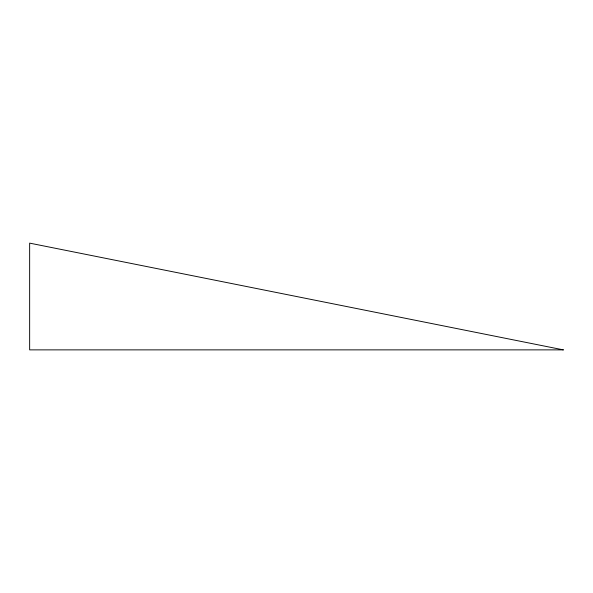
<?xml version="1.0" encoding="UTF-8"?>
<svg xmlns="http://www.w3.org/2000/svg" width="593" height="593" viewBox="0 0 593 593"><rect width="100%" height="100%" fill="white"/><g stroke="black" fill="none" stroke-linecap="round" stroke-linejoin="round"><path stroke-width="0.89" d="M563.35 349.87L29.65 349.87L29.65 243.13L563.35 349.87"/></g></svg>
